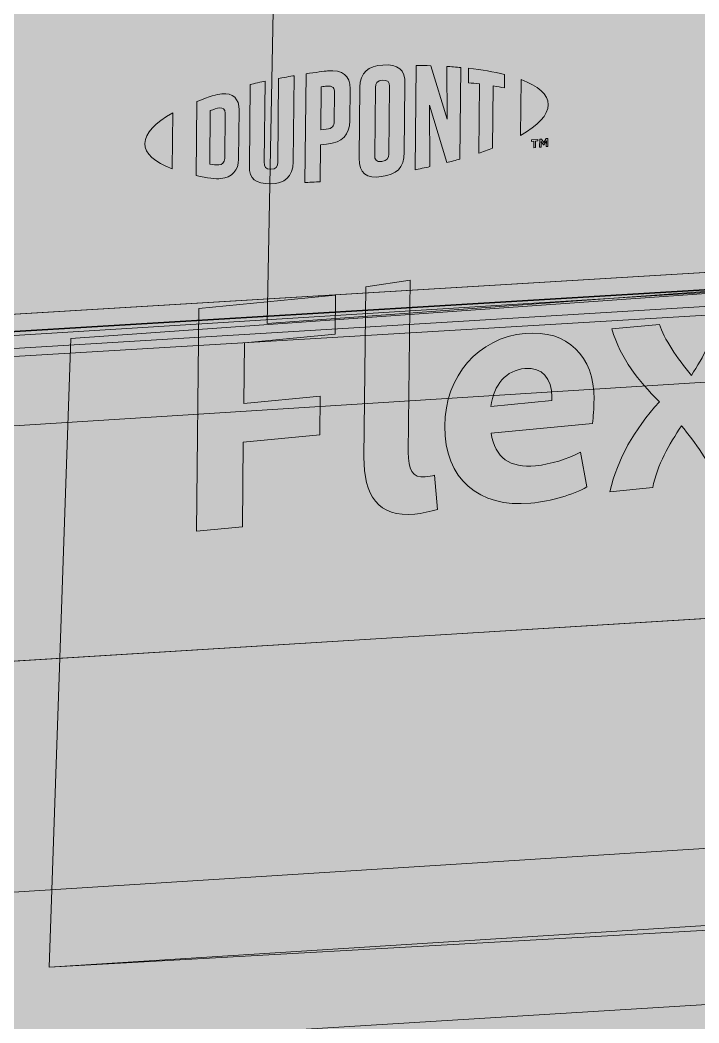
# Model space of a CAD drawing. Header units: inches. Extents: x -22 to 84, y -21 to 19.
# Drawn here: x 35.8633 to 36.0765, y 1.0429 to 1.358 of the extents above; entities that cross this region are included whole.
import ezdxf

# ---------------------------------------------------------------- set-up
doc = ezdxf.new("R2010")
doc.units = ezdxf.units.IN
doc.header["$MEASUREMENT"] = 0
doc.layers.add('G-ANNO-TTLB', color=7, linetype='Continuous', lineweight=0)
doc.layers.add('TYVEK', color=7, linetype='Continuous', lineweight=0)
picture_1 = doc.add_image_def('image1.png', size_in_pixel=(1250, 1458))
picture_2 = doc.add_image_def('image2.png', size_in_pixel=(1250, 1458))
pattern_1 = [(45, (0, 0), (-7.071, 7.071), [])]

# ---------------------------------------------------------------- blocks, each defined once
blk = doc.blocks.new('Block_33')
at = {"layer": 'TYVEK', "color": 18, "lineweight": 9, "true_color": 0x000000}
for p, q in [((33.61243, 1.12423), (36.36577, 1.29079)), ((33.67548, 1.02203), (36.24035, 1.17997))]:
    blk.add_line(p, q, dxfattribs=at)
blk.add_lwpolyline([(33.61243, 1.12423), (33.61243, 1.12954), (36.36577, 1.2961)], dxfattribs=at)
blk = doc.blocks.new('Block_34')
at = {"layer": 'TYVEK'}
for points in [[(32.43653, 2.2097), (32.43653, 2.2097), (37.52489, 2.41225), (37.52489, 2.41225), (37.52489, 2.41225), (37.3835, -4.1565), (37.3835, -4.1565), (37.3835, -4.1565), (32.62265, -4.78983), (32.62265, -4.78983), (32.62265, -4.78983), (32.43653, 2.2097), (32.43653, 2.2097)], [(33.67354, -3.45827), (33.67354, -3.45827), (36.38832, -3.13149), (36.38832, -3.13149), (36.38832, -3.13149), (36.45597, 1.29598), (36.45597, 1.29598), (36.45597, 1.29598), (33.61587, 1.11902), (33.61587, 1.11902), (33.61587, 1.11902), (33.67354, -3.45827), (33.67354, -3.45827)]]:
    blk.add_open_spline(points, degree=3, knots=[0, 0, 0, 0, 1, 1, 1, 2, 2, 2, 3, 3, 3, 4, 4, 4, 4], dxfattribs=at)
image = blk.add_image(picture_1, insert=(31.68353, -5.18884), size_in_units=(6.87158, 8.01501), dxfattribs=at)
image = blk.add_image(picture_2, insert=(31.68353, -5.18884), size_in_units=(6.87158, 8.01501), dxfattribs=at)
blk = doc.blocks.new('Block_46')
at = {"layer": 'TYVEK', "true_color": 0x003b71, "transparency": 33554687}
h = blk.add_hatch(color=156, dxfattribs=at)
h.dxf.hatch_style = 2
edge = h.paths.add_edge_path()
edge.add_spline(control_points=[(35.98521, 1.22226), (35.98516, 1.21685), (35.98653, 1.21409), (35.99056, 1.21447), (35.99157, 1.21457), (35.99258, 1.21477), (35.99349, 1.21505), (35.99349, 1.21505), (35.99437, 1.20425), (35.99437, 1.20425), (35.99246, 1.20366), (35.98933, 1.20296), (35.98732, 1.20277), (35.97574, 1.20166), (35.97118, 1.20872), (35.97132, 1.22072), (35.97132, 1.22072), (35.9719, 1.27415), (35.9719, 1.27415), (35.9719, 1.27415), (35.9858, 1.27628), (35.9858, 1.27628), (35.9858, 1.27628), (35.98521, 1.22226), (35.98521, 1.22226)], knot_values=[0, 0, 0, 0, 1, 1, 1, 2, 2, 2, 3, 3, 3, 4, 4, 4, 5, 5, 5, 6, 6, 6, 7, 7, 7, 8, 8, 8, 8], degree=3, periodic=0)
h = blk.add_hatch(color=156, dxfattribs=at)
h.dxf.hatch_style = 2
edge = h.paths.add_edge_path()
edge.add_spline(control_points=[(35.91875, 1.1974), (35.91875, 1.1974), (35.91951, 1.26743), (35.91951, 1.26743), (35.91951, 1.26743), (35.96241, 1.27154), (35.96241, 1.27154), (35.96241, 1.27154), (35.96228, 1.25934), (35.96228, 1.25934), (35.96228, 1.25934), (35.93378, 1.2566), (35.93378, 1.2566), (35.93378, 1.2566), (35.93357, 1.23759), (35.93357, 1.23759), (35.93357, 1.23759), (35.95754, 1.23989), (35.95754, 1.23989), (35.95754, 1.23989), (35.95741, 1.22769), (35.95741, 1.22769), (35.95741, 1.22769), (35.93344, 1.22539), (35.93344, 1.22539), (35.93344, 1.22539), (35.93315, 1.19878), (35.93315, 1.19878), (35.93315, 1.19878), (35.91875, 1.1974), (35.91875, 1.1974)], knot_values=[0, 0, 0, 0, 1, 1, 1, 2, 2, 2, 3, 3, 3, 4, 4, 4, 5, 5, 5, 6, 6, 6, 7, 7, 7, 8, 8, 8, 9, 9, 9, 10, 10, 10, 10], degree=3, periodic=0)
h = blk.add_hatch(color=156, dxfattribs=at)
h.dxf.hatch_style = 2
edge = h.paths.add_edge_path()
edge.add_spline(control_points=[(36.06405, 1.23811), (36.05739, 1.24487), (36.05213, 1.25126), (36.04911, 1.26096), (36.04911, 1.26096), (36.06412, 1.2624), (36.06412, 1.2624), (36.06538, 1.25802), (36.06973, 1.25165), (36.0741, 1.24637), (36.07789, 1.25223), (36.08118, 1.25844), (36.08194, 1.26411), (36.08194, 1.26411), (36.09604, 1.26546), (36.09604, 1.26546), (36.09331, 1.25481), (36.0888, 1.24708), (36.08116, 1.23865), (36.08832, 1.23124), (36.09318, 1.22471), (36.0972, 1.2145), (36.0972, 1.2145), (36.08219, 1.21306), (36.08219, 1.21306), (36.08014, 1.21846), (36.07518, 1.22548), (36.07101, 1.23058), (36.06713, 1.22471), (36.06344, 1.21836), (36.06195, 1.21112), (36.06195, 1.21112), (36.04846, 1.20983), (36.04846, 1.20983), (36.05109, 1.22048), (36.05591, 1.22893), (36.06405, 1.23811)], knot_values=[0, 0, 0, 0, 1, 1, 1, 2, 2, 2, 3, 3, 3, 4, 4, 4, 5, 5, 5, 6, 6, 6, 7, 7, 7, 8, 8, 8, 9, 9, 9, 10, 10, 10, 11, 11, 11, 12, 12, 12, 12], degree=3, periodic=0)
h = blk.add_hatch(color=156, dxfattribs=at)
h.dxf.hatch_style = 2
edge = h.paths.add_edge_path()
edge.add_spline(control_points=[(36.01112, 1.23663), (36.01112, 1.23663), (36.03026, 1.23847), (36.03026, 1.23847), (36.03026, 1.23847), (36.03027, 1.23967), (36.03027, 1.23967), (36.03033, 1.24527), (36.02736, 1.24908), (36.02182, 1.24855), (36.01598, 1.24799), (36.0121, 1.24352), (36.01112, 1.23663)], knot_values=[0, 0, 0, 0, 1, 1, 1, 2, 2, 2, 3, 3, 3, 4, 4, 4, 4], degree=3, periodic=0)
edge = h.paths.add_edge_path()
edge.add_spline(control_points=[(36.04133, 1.21134), (36.03688, 1.20892), (36.03032, 1.20689), (36.02367, 1.20625), (36.00746, 1.2047), (35.99649, 1.21384), (35.99667, 1.23045), (35.99684, 1.24636), (36.00713, 1.25814), (36.02194, 1.25956), (36.03513, 1.26082), (36.04369, 1.25235), (36.04354, 1.23894), (36.04351, 1.23594), (36.04328, 1.23332), (36.04306, 1.2313), (36.04306, 1.2313), (36.01123, 1.22825), (36.01123, 1.22825), (36.01246, 1.22037), (36.01715, 1.21722), (36.02521, 1.218), (36.03014, 1.21847), (36.03489, 1.22002), (36.03924, 1.22224), (36.03924, 1.22224), (36.04133, 1.21134), (36.04133, 1.21134)], knot_values=[0, 0, 0, 0, 1, 1, 1, 2, 2, 2, 3, 3, 3, 4, 4, 4, 5, 5, 5, 6, 6, 6, 7, 7, 7, 8, 8, 8, 9, 9, 9, 9], degree=3, periodic=0)
at = {"layer": 'TYVEK'}
for points, knots in [([(35.98521, 1.22226), (35.98516, 1.21685), (35.98653, 1.21409), (35.99056, 1.21447), (35.99157, 1.21457), (35.99258, 1.21477), (35.99349, 1.21505), (35.99349, 1.21505), (35.99437, 1.20425), (35.99437, 1.20425), (35.99246, 1.20366), (35.98933, 1.20296), (35.98732, 1.20277), (35.97574, 1.20166), (35.97118, 1.20872), (35.97132, 1.22072), (35.97132, 1.22072), (35.9719, 1.27415), (35.9719, 1.27415), (35.9719, 1.27415), (35.9858, 1.27628), (35.9858, 1.27628), (35.9858, 1.27628), (35.98521, 1.22226), (35.98521, 1.22226)], [0, 0, 0, 0, 1, 1, 1, 2, 2, 2, 3, 3, 3, 4, 4, 4, 5, 5, 5, 6, 6, 6, 7, 7, 7, 8, 8, 8, 8]), ([(35.91875, 1.1974), (35.91875, 1.1974), (35.91951, 1.26743), (35.91951, 1.26743), (35.91951, 1.26743), (35.96241, 1.27154), (35.96241, 1.27154), (35.96241, 1.27154), (35.96228, 1.25934), (35.96228, 1.25934), (35.96228, 1.25934), (35.93378, 1.2566), (35.93378, 1.2566), (35.93378, 1.2566), (35.93357, 1.23759), (35.93357, 1.23759), (35.93357, 1.23759), (35.95754, 1.23989), (35.95754, 1.23989), (35.95754, 1.23989), (35.95741, 1.22769), (35.95741, 1.22769), (35.95741, 1.22769), (35.93344, 1.22539), (35.93344, 1.22539), (35.93344, 1.22539), (35.93315, 1.19878), (35.93315, 1.19878), (35.93315, 1.19878), (35.91875, 1.1974), (35.91875, 1.1974)], [0, 0, 0, 0, 1, 1, 1, 2, 2, 2, 3, 3, 3, 4, 4, 4, 5, 5, 5, 6, 6, 6, 7, 7, 7, 8, 8, 8, 9, 9, 9, 10, 10, 10, 10]), ([(36.06405, 1.23811), (36.05739, 1.24487), (36.05213, 1.25126), (36.04911, 1.26096), (36.04911, 1.26096), (36.06412, 1.2624), (36.06412, 1.2624), (36.06538, 1.25802), (36.06973, 1.25165), (36.0741, 1.24637), (36.07789, 1.25223), (36.08118, 1.25844), (36.08194, 1.26411), (36.08194, 1.26411), (36.09604, 1.26546), (36.09604, 1.26546), (36.09331, 1.25481), (36.0888, 1.24708), (36.08116, 1.23865), (36.08832, 1.23124), (36.09318, 1.22471), (36.0972, 1.2145), (36.0972, 1.2145), (36.08219, 1.21306), (36.08219, 1.21306), (36.08014, 1.21846), (36.07518, 1.22548), (36.07101, 1.23058), (36.06713, 1.22471), (36.06344, 1.21836), (36.06195, 1.21112), (36.06195, 1.21112), (36.04846, 1.20983), (36.04846, 1.20983), (36.05109, 1.22048), (36.05591, 1.22893), (36.06405, 1.23811)], [0, 0, 0, 0, 1, 1, 1, 2, 2, 2, 3, 3, 3, 4, 4, 4, 5, 5, 5, 6, 6, 6, 7, 7, 7, 8, 8, 8, 9, 9, 9, 10, 10, 10, 11, 11, 11, 12, 12, 12, 12]), ([(36.04133, 1.21134), (36.03688, 1.20892), (36.03032, 1.20689), (36.02367, 1.20625), (36.00746, 1.2047), (35.99649, 1.21384), (35.99667, 1.23045), (35.99684, 1.24636), (36.00713, 1.25814), (36.02194, 1.25956), (36.03513, 1.26082), (36.04369, 1.25235), (36.04354, 1.23894), (36.04351, 1.23594), (36.04328, 1.23332), (36.04306, 1.2313), (36.04306, 1.2313), (36.01123, 1.22825), (36.01123, 1.22825), (36.01246, 1.22037), (36.01715, 1.21722), (36.02521, 1.218), (36.03014, 1.21847), (36.03489, 1.22002), (36.03924, 1.22224), (36.03924, 1.22224), (36.04133, 1.21134), (36.04133, 1.21134)], [0, 0, 0, 0, 1, 1, 1, 2, 2, 2, 3, 3, 3, 4, 4, 4, 5, 5, 5, 6, 6, 6, 7, 7, 7, 8, 8, 8, 9, 9, 9, 9]), ([(36.01112, 1.23663), (36.01112, 1.23663), (36.03026, 1.23847), (36.03026, 1.23847), (36.03026, 1.23847), (36.03027, 1.23967), (36.03027, 1.23967), (36.03033, 1.24527), (36.02736, 1.24908), (36.02182, 1.24855), (36.01598, 1.24799), (36.0121, 1.24352), (36.01112, 1.23663)], [0, 0, 0, 0, 1, 1, 1, 2, 2, 2, 3, 3, 3, 4, 4, 4, 4])]:
    blk.add_open_spline(points, degree=3, knots=knots, dxfattribs=at)
blk = doc.blocks.new('Block_47')
at = {"layer": 'TYVEK', "true_color": 0x003b71, "transparency": 33554687}
h = blk.add_hatch(color=156, dxfattribs=at)
h.dxf.hatch_style = 2
edge = h.paths.add_edge_path()
edge.add_spline(control_points=[(35.96196, 1.32619), (35.96195, 1.32472), (35.96142, 1.32393), (35.95946, 1.32373), (35.95946, 1.32373), (35.95777, 1.32357), (35.95777, 1.32357), (35.95777, 1.32357), (35.95791, 1.33704), (35.95791, 1.33704), (35.95867, 1.33715), (35.95907, 1.3372), (35.95952, 1.33724), (35.96164, 1.33744), (35.96208, 1.33669), (35.96206, 1.33519), (35.96206, 1.33519), (35.96196, 1.32619), (35.96196, 1.32619)], knot_values=[0, 0, 0, 0, 1, 1, 1, 2, 2, 2, 3, 3, 3, 4, 4, 4, 5, 5, 5, 6, 6, 6, 6], degree=3, periodic=0)
edge = h.paths.add_edge_path()
edge.add_spline(control_points=[(35.95986, 1.34203), (35.95902, 1.34195), (35.95595, 1.34155), (35.95314, 1.34112), (35.95314, 1.34112), (35.95276, 1.30698), (35.95276, 1.30698), (35.95372, 1.30702), (35.95623, 1.30714), (35.95759, 1.30723), (35.95759, 1.30723), (35.95771, 1.31882), (35.95771, 1.31882), (35.95771, 1.31882), (35.9596, 1.31901), (35.9596, 1.31901), (35.96466, 1.31951), (35.96679, 1.32196), (35.96684, 1.3263), (35.96684, 1.3263), (35.96694, 1.33636), (35.96694, 1.33636), (35.96699, 1.3406), (35.96465, 1.34249), (35.95986, 1.34203)], knot_values=[0, 0, 0, 0, 1, 1, 1, 2, 2, 2, 3, 3, 3, 4, 4, 4, 5, 5, 5, 6, 6, 6, 7, 7, 7, 8, 8, 8, 8], degree=3, periodic=0)
h = blk.add_hatch(color=156, dxfattribs=at)
h.dxf.hatch_style = 2
edge = h.paths.add_edge_path()
edge.add_spline(control_points=[(35.97908, 1.31592), (35.97906, 1.31457), (35.9786, 1.31383), (35.97689, 1.31362), (35.97513, 1.3134), (35.97466, 1.3141), (35.97468, 1.3155), (35.97468, 1.3155), (35.97491, 1.33678), (35.97491, 1.33678), (35.97492, 1.33818), (35.97541, 1.339), (35.97717, 1.33912), (35.97888, 1.33923), (35.97932, 1.33855), (35.97931, 1.3372), (35.97931, 1.3372), (35.97908, 1.31592), (35.97908, 1.31592)], knot_values=[0, 0, 0, 0, 1, 1, 1, 2, 2, 2, 3, 3, 3, 4, 4, 4, 5, 5, 5, 6, 6, 6, 6], degree=3, periodic=0)
edge = h.paths.add_edge_path()
edge.add_spline(control_points=[(35.97722, 1.34389), (35.97275, 1.34367), (35.97006, 1.34145), (35.97001, 1.33696), (35.97001, 1.33696), (35.96977, 1.31463), (35.96977, 1.31463), (35.96972, 1.30989), (35.97211, 1.30816), (35.97684, 1.30882), (35.98147, 1.30947), (35.9839, 1.31144), (35.98395, 1.31649), (35.98395, 1.31649), (35.98419, 1.3378), (35.98419, 1.3378), (35.98424, 1.34261), (35.98207, 1.34412), (35.97722, 1.34389)], knot_values=[0, 0, 0, 0, 1, 1, 1, 2, 2, 2, 3, 3, 3, 4, 4, 4, 5, 5, 5, 6, 6, 6, 6], degree=3, periodic=0)
h = blk.add_hatch(color=156, dxfattribs=at)
h.dxf.hatch_style = 2
edge = h.paths.add_edge_path()
edge.add_spline(control_points=[(35.99745, 1.32683), (35.99745, 1.32683), (35.99228, 1.34367), (35.99228, 1.34367), (35.99083, 1.34372), (35.98907, 1.34375), (35.98772, 1.34375), (35.98772, 1.34375), (35.98736, 1.31099), (35.98736, 1.31099), (35.98831, 1.31117), (35.99075, 1.31168), (35.99201, 1.31196), (35.99201, 1.31196), (35.99184, 1.33122), (35.99184, 1.33122), (35.99184, 1.33122), (35.9973, 1.31322), (35.9973, 1.31322), (35.99851, 1.31352), (36.00027, 1.314), (36.00143, 1.31433), (36.00143, 1.31433), (36.00174, 1.34311), (36.00174, 1.34311), (36.00054, 1.34323), (35.99835, 1.34339), (35.9973, 1.34345), (35.9973, 1.34345), (35.99745, 1.32683), (35.99745, 1.32683)], knot_values=[0, 0, 0, 0, 1, 1, 1, 2, 2, 2, 3, 3, 3, 4, 4, 4, 5, 5, 5, 6, 6, 6, 7, 7, 7, 8, 8, 8, 9, 9, 9, 10, 10, 10, 10], degree=3, periodic=0)
h = blk.add_hatch(color=156, dxfattribs=at)
h.dxf.hatch_style = 2
edge = h.paths.add_edge_path()
edge.add_spline(control_points=[(36.00408, 1.3383), (36.00527, 1.33821), (36.00644, 1.33808), (36.00759, 1.33794), (36.00759, 1.33794), (36.00735, 1.31616), (36.00735, 1.31616), (36.00841, 1.31651), (36.01038, 1.31721), (36.01169, 1.31772), (36.01169, 1.31772), (36.0119, 1.33733), (36.0119, 1.33733), (36.01315, 1.33713), (36.01433, 1.33692), (36.01541, 1.33671), (36.01541, 1.33671), (36.01546, 1.34091), (36.01546, 1.34091), (36.01205, 1.34177), (36.0084, 1.34238), (36.00413, 1.34286), (36.00413, 1.34286), (36.00408, 1.3383), (36.00408, 1.3383)], knot_values=[0, 0, 0, 0, 1, 1, 1, 2, 2, 2, 3, 3, 3, 4, 4, 4, 5, 5, 5, 6, 6, 6, 7, 7, 7, 8, 8, 8, 8], degree=3, periodic=0)
h = blk.add_hatch(color=156, dxfattribs=at)
h.dxf.hatch_style = 2
edge = h.paths.add_edge_path()
edge.add_spline(control_points=[(35.94425, 1.31336), (35.94423, 1.31201), (35.94375, 1.31111), (35.94206, 1.31116), (35.9404, 1.3112), (35.93996, 1.31185), (35.93998, 1.31345), (35.93998, 1.31345), (35.94026, 1.33881), (35.94026, 1.33881), (35.93915, 1.33859), (35.93668, 1.33801), (35.93562, 1.33776), (35.93562, 1.33776), (35.93534, 1.31211), (35.93534, 1.31211), (35.9353, 1.30801), (35.93728, 1.30661), (35.94201, 1.30653), (35.94634, 1.30645), (35.94902, 1.30888), (35.94907, 1.31342), (35.94907, 1.31342), (35.94936, 1.34052), (35.94936, 1.34052), (35.94846, 1.34039), (35.94549, 1.33985), (35.94453, 1.33966), (35.94453, 1.33966), (35.94425, 1.31336), (35.94425, 1.31336)], knot_values=[0, 0, 0, 0, 1, 1, 1, 2, 2, 2, 3, 3, 3, 4, 4, 4, 5, 5, 5, 6, 6, 6, 7, 7, 7, 8, 8, 8, 9, 9, 9, 10, 10, 10, 10], degree=3, periodic=0)
h = blk.add_hatch(color=156, dxfattribs=at)
h.dxf.hatch_style = 2
edge = h.paths.add_edge_path()
edge.add_spline(control_points=[(36.02917, 1.33141), (36.02913, 1.32818), (36.02595, 1.32487), (36.02043, 1.32175), (36.02043, 1.32175), (36.02062, 1.33934), (36.02062, 1.33934), (36.02608, 1.33729), (36.0292, 1.3346), (36.02917, 1.33141)], knot_values=[0, 0, 0, 0, 1, 1, 1, 2, 2, 2, 3, 3, 3, 3], degree=3, periodic=0)
h = blk.add_hatch(color=156, dxfattribs=at)
h.dxf.hatch_style = 2
edge = h.paths.add_edge_path()
edge.add_spline(control_points=[(35.92759, 1.31449), (35.92757, 1.31314), (35.92675, 1.31262), (35.92578, 1.31252), (35.92502, 1.31245), (35.92385, 1.31261), (35.9229, 1.31278), (35.9229, 1.31278), (35.92308, 1.32959), (35.92308, 1.32959), (35.92404, 1.32993), (35.92521, 1.33032), (35.92597, 1.33039), (35.92695, 1.33049), (35.92776, 1.33012), (35.92774, 1.32877), (35.92774, 1.32877), (35.92759, 1.31449), (35.92759, 1.31449)], knot_values=[0, 0, 0, 0, 1, 1, 1, 2, 2, 2, 3, 3, 3, 4, 4, 4, 5, 5, 5, 6, 6, 6, 6], degree=3, periodic=0)
edge = h.paths.add_edge_path()
edge.add_spline(control_points=[(35.92666, 1.33485), (35.92512, 1.3347), (35.92291, 1.33404), (35.91889, 1.33243), (35.91889, 1.33243), (35.91864, 1.30913), (35.91864, 1.30913), (35.92215, 1.3084), (35.92483, 1.30804), (35.92637, 1.30819), (35.9299, 1.30853), (35.93192, 1.31087), (35.93195, 1.31431), (35.93195, 1.31431), (35.93212, 1.32979), (35.93212, 1.32979), (35.93216, 1.33323), (35.93019, 1.33519), (35.92666, 1.33485)], knot_values=[0, 0, 0, 0, 1, 1, 1, 2, 2, 2, 3, 3, 3, 4, 4, 4, 5, 5, 5, 6, 6, 6, 6], degree=3, periodic=0)
h = blk.add_hatch(color=156, dxfattribs=at)
h.dxf.hatch_style = 2
edge = h.paths.add_edge_path()
edge.add_spline(control_points=[(35.90253, 1.31927), (35.9025, 1.31605), (35.90561, 1.31333), (35.91107, 1.31127), (35.91107, 1.31127), (35.91127, 1.32885), (35.91127, 1.32885), (35.90575, 1.32576), (35.90257, 1.32246), (35.90253, 1.31927)], knot_values=[0, 0, 0, 0, 1, 1, 1, 2, 2, 2, 3, 3, 3, 3], degree=3, periodic=0)
h = blk.add_hatch(color=156, dxfattribs=at)
h.dxf.hatch_style = 2
edge = h.paths.add_edge_path()
edge.add_spline(control_points=[(36.02648, 1.32058), (36.02648, 1.32058), (36.02701, 1.32063), (36.02701, 1.32063), (36.02701, 1.32063), (36.02776, 1.3195), (36.02776, 1.3195), (36.02776, 1.3195), (36.02855, 1.32078), (36.02855, 1.32078), (36.02855, 1.32078), (36.02905, 1.32082), (36.02905, 1.32082), (36.02905, 1.32082), (36.02902, 1.31829), (36.02902, 1.31829), (36.02902, 1.31829), (36.02855, 1.31824), (36.02855, 1.31824), (36.02855, 1.31824), (36.02857, 1.32005), (36.02857, 1.32005), (36.02857, 1.32005), (36.02777, 1.31876), (36.02777, 1.31876), (36.02777, 1.31876), (36.02772, 1.31876), (36.02772, 1.31876), (36.02772, 1.31876), (36.02695, 1.31989), (36.02695, 1.31989), (36.02695, 1.31989), (36.02693, 1.31809), (36.02693, 1.31809), (36.02693, 1.31809), (36.02646, 1.31804), (36.02646, 1.31804), (36.02646, 1.31804), (36.02648, 1.32058), (36.02648, 1.32058)], knot_values=[0, 0, 0, 0, 1, 1, 1, 2, 2, 2, 3, 3, 3, 4, 4, 4, 5, 5, 5, 6, 6, 6, 7, 7, 7, 8, 8, 8, 9, 9, 9, 10, 10, 10, 11, 11, 11, 12, 12, 12, 13, 13, 13, 13], degree=3, periodic=0)
edge = h.paths.add_edge_path()
edge.add_spline(control_points=[(36.02466, 1.31996), (36.02466, 1.31996), (36.02387, 1.31988), (36.02387, 1.31988), (36.02387, 1.31988), (36.02387, 1.32033), (36.02387, 1.32033), (36.02387, 1.32033), (36.02594, 1.32053), (36.02594, 1.32053), (36.02594, 1.32053), (36.02593, 1.32008), (36.02593, 1.32008), (36.02593, 1.32008), (36.02515, 1.32001), (36.02515, 1.32001), (36.02515, 1.32001), (36.02512, 1.31792), (36.02512, 1.31792), (36.02512, 1.31792), (36.02463, 1.31787), (36.02463, 1.31787), (36.02463, 1.31787), (36.02466, 1.31996), (36.02466, 1.31996)], knot_values=[0, 0, 0, 0, 1, 1, 1, 2, 2, 2, 3, 3, 3, 4, 4, 4, 5, 5, 5, 6, 6, 6, 7, 7, 7, 8, 8, 8, 8], degree=3, periodic=0)
at = {"layer": 'TYVEK'}
for points, knots in [([(35.95986, 1.34203), (35.95902, 1.34195), (35.95595, 1.34155), (35.95314, 1.34112), (35.95314, 1.34112), (35.95276, 1.30698), (35.95276, 1.30698), (35.95372, 1.30702), (35.95623, 1.30714), (35.95759, 1.30723), (35.95759, 1.30723), (35.95771, 1.31882), (35.95771, 1.31882), (35.95771, 1.31882), (35.9596, 1.31901), (35.9596, 1.31901), (35.96466, 1.31951), (35.96679, 1.32196), (35.96684, 1.3263), (35.96684, 1.3263), (35.96694, 1.33636), (35.96694, 1.33636), (35.96699, 1.3406), (35.96465, 1.34249), (35.95986, 1.34203)], [0, 0, 0, 0, 1, 1, 1, 2, 2, 2, 3, 3, 3, 4, 4, 4, 5, 5, 5, 6, 6, 6, 7, 7, 7, 8, 8, 8, 8]), ([(35.97722, 1.34389), (35.97275, 1.34367), (35.97006, 1.34145), (35.97001, 1.33696), (35.97001, 1.33696), (35.96977, 1.31463), (35.96977, 1.31463), (35.96972, 1.30989), (35.97211, 1.30816), (35.97684, 1.30882), (35.98147, 1.30947), (35.9839, 1.31144), (35.98395, 1.31649), (35.98395, 1.31649), (35.98419, 1.3378), (35.98419, 1.3378), (35.98424, 1.34261), (35.98207, 1.34412), (35.97722, 1.34389)], [0, 0, 0, 0, 1, 1, 1, 2, 2, 2, 3, 3, 3, 4, 4, 4, 5, 5, 5, 6, 6, 6, 6]), ([(35.99745, 1.32683), (35.99745, 1.32683), (35.99228, 1.34367), (35.99228, 1.34367), (35.99083, 1.34372), (35.98907, 1.34375), (35.98772, 1.34375), (35.98772, 1.34375), (35.98736, 1.31099), (35.98736, 1.31099), (35.98831, 1.31117), (35.99075, 1.31168), (35.99201, 1.31196), (35.99201, 1.31196), (35.99184, 1.33122), (35.99184, 1.33122), (35.99184, 1.33122), (35.9973, 1.31322), (35.9973, 1.31322), (35.99851, 1.31352), (36.00027, 1.314), (36.00143, 1.31433), (36.00143, 1.31433), (36.00174, 1.34311), (36.00174, 1.34311), (36.00054, 1.34323), (35.99835, 1.34339), (35.9973, 1.34345), (35.9973, 1.34345), (35.99745, 1.32683), (35.99745, 1.32683)], [0, 0, 0, 0, 1, 1, 1, 2, 2, 2, 3, 3, 3, 4, 4, 4, 5, 5, 5, 6, 6, 6, 7, 7, 7, 8, 8, 8, 9, 9, 9, 10, 10, 10, 10]), ([(36.00408, 1.3383), (36.00527, 1.33821), (36.00644, 1.33808), (36.00759, 1.33794), (36.00759, 1.33794), (36.00735, 1.31616), (36.00735, 1.31616), (36.00841, 1.31651), (36.01038, 1.31721), (36.01169, 1.31772), (36.01169, 1.31772), (36.0119, 1.33733), (36.0119, 1.33733), (36.01315, 1.33713), (36.01433, 1.33692), (36.01541, 1.33671), (36.01541, 1.33671), (36.01546, 1.34091), (36.01546, 1.34091), (36.01205, 1.34177), (36.0084, 1.34238), (36.00413, 1.34286), (36.00413, 1.34286), (36.00408, 1.3383), (36.00408, 1.3383)], [0, 0, 0, 0, 1, 1, 1, 2, 2, 2, 3, 3, 3, 4, 4, 4, 5, 5, 5, 6, 6, 6, 7, 7, 7, 8, 8, 8, 8]), ([(35.94425, 1.31336), (35.94423, 1.31201), (35.94375, 1.31111), (35.94206, 1.31116), (35.9404, 1.3112), (35.93996, 1.31185), (35.93998, 1.31345), (35.93998, 1.31345), (35.94026, 1.33881), (35.94026, 1.33881), (35.93915, 1.33859), (35.93668, 1.33801), (35.93562, 1.33776), (35.93562, 1.33776), (35.93534, 1.31211), (35.93534, 1.31211), (35.9353, 1.30801), (35.93728, 1.30661), (35.94201, 1.30653), (35.94634, 1.30645), (35.94902, 1.30888), (35.94907, 1.31342), (35.94907, 1.31342), (35.94936, 1.34052), (35.94936, 1.34052), (35.94846, 1.34039), (35.94549, 1.33985), (35.94453, 1.33966), (35.94453, 1.33966), (35.94425, 1.31336), (35.94425, 1.31336)], [0, 0, 0, 0, 1, 1, 1, 2, 2, 2, 3, 3, 3, 4, 4, 4, 5, 5, 5, 6, 6, 6, 7, 7, 7, 8, 8, 8, 9, 9, 9, 10, 10, 10, 10]), ([(35.97908, 1.31592), (35.97906, 1.31457), (35.9786, 1.31383), (35.97689, 1.31362), (35.97513, 1.3134), (35.97466, 1.3141), (35.97468, 1.3155), (35.97468, 1.3155), (35.97491, 1.33678), (35.97491, 1.33678), (35.97492, 1.33818), (35.97541, 1.339), (35.97717, 1.33912), (35.97888, 1.33923), (35.97932, 1.33855), (35.97931, 1.3372), (35.97931, 1.3372), (35.97908, 1.31592), (35.97908, 1.31592)], [0, 0, 0, 0, 1, 1, 1, 2, 2, 2, 3, 3, 3, 4, 4, 4, 5, 5, 5, 6, 6, 6, 6]), ([(36.02917, 1.33141), (36.02913, 1.32818), (36.02595, 1.32487), (36.02043, 1.32175), (36.02043, 1.32175), (36.02062, 1.33934), (36.02062, 1.33934), (36.02608, 1.33729), (36.0292, 1.3346), (36.02917, 1.33141)], [0, 0, 0, 0, 1, 1, 1, 2, 2, 2, 3, 3, 3, 3]), ([(35.96196, 1.32619), (35.96195, 1.32472), (35.96142, 1.32393), (35.95946, 1.32373), (35.95946, 1.32373), (35.95777, 1.32357), (35.95777, 1.32357), (35.95777, 1.32357), (35.95791, 1.33704), (35.95791, 1.33704), (35.95867, 1.33715), (35.95907, 1.3372), (35.95952, 1.33724), (35.96164, 1.33744), (35.96208, 1.33669), (35.96206, 1.33519), (35.96206, 1.33519), (35.96196, 1.32619), (35.96196, 1.32619)], [0, 0, 0, 0, 1, 1, 1, 2, 2, 2, 3, 3, 3, 4, 4, 4, 5, 5, 5, 6, 6, 6, 6]), ([(35.92666, 1.33485), (35.92512, 1.3347), (35.92291, 1.33404), (35.91889, 1.33243), (35.91889, 1.33243), (35.91864, 1.30913), (35.91864, 1.30913), (35.92215, 1.3084), (35.92483, 1.30804), (35.92637, 1.30819), (35.9299, 1.30853), (35.93192, 1.31087), (35.93195, 1.31431), (35.93195, 1.31431), (35.93212, 1.32979), (35.93212, 1.32979), (35.93216, 1.33323), (35.93019, 1.33519), (35.92666, 1.33485)], [0, 0, 0, 0, 1, 1, 1, 2, 2, 2, 3, 3, 3, 4, 4, 4, 5, 5, 5, 6, 6, 6, 6]), ([(35.92759, 1.31449), (35.92757, 1.31314), (35.92675, 1.31262), (35.92578, 1.31252), (35.92502, 1.31245), (35.92385, 1.31261), (35.9229, 1.31278), (35.9229, 1.31278), (35.92308, 1.32959), (35.92308, 1.32959), (35.92404, 1.32993), (35.92521, 1.33032), (35.92597, 1.33039), (35.92695, 1.33049), (35.92776, 1.33012), (35.92774, 1.32877), (35.92774, 1.32877), (35.92759, 1.31449), (35.92759, 1.31449)], [0, 0, 0, 0, 1, 1, 1, 2, 2, 2, 3, 3, 3, 4, 4, 4, 5, 5, 5, 6, 6, 6, 6]), ([(35.90253, 1.31927), (35.9025, 1.31605), (35.90561, 1.31333), (35.91107, 1.31127), (35.91107, 1.31127), (35.91127, 1.32885), (35.91127, 1.32885), (35.90575, 1.32576), (35.90257, 1.32246), (35.90253, 1.31927)], [0, 0, 0, 0, 1, 1, 1, 2, 2, 2, 3, 3, 3, 3]), ([(36.02466, 1.31996), (36.02466, 1.31996), (36.02387, 1.31988), (36.02387, 1.31988), (36.02387, 1.31988), (36.02387, 1.32033), (36.02387, 1.32033), (36.02387, 1.32033), (36.02594, 1.32053), (36.02594, 1.32053), (36.02594, 1.32053), (36.02593, 1.32008), (36.02593, 1.32008), (36.02593, 1.32008), (36.02515, 1.32001), (36.02515, 1.32001), (36.02515, 1.32001), (36.02512, 1.31792), (36.02512, 1.31792), (36.02512, 1.31792), (36.02463, 1.31787), (36.02463, 1.31787), (36.02463, 1.31787), (36.02466, 1.31996), (36.02466, 1.31996)], [0, 0, 0, 0, 1, 1, 1, 2, 2, 2, 3, 3, 3, 4, 4, 4, 5, 5, 5, 6, 6, 6, 7, 7, 7, 8, 8, 8, 8]), ([(36.02648, 1.32058), (36.02648, 1.32058), (36.02701, 1.32063), (36.02701, 1.32063), (36.02701, 1.32063), (36.02776, 1.3195), (36.02776, 1.3195), (36.02776, 1.3195), (36.02855, 1.32078), (36.02855, 1.32078), (36.02855, 1.32078), (36.02905, 1.32082), (36.02905, 1.32082), (36.02905, 1.32082), (36.02902, 1.31829), (36.02902, 1.31829), (36.02902, 1.31829), (36.02855, 1.31824), (36.02855, 1.31824), (36.02855, 1.31824), (36.02857, 1.32005), (36.02857, 1.32005), (36.02857, 1.32005), (36.02777, 1.31876), (36.02777, 1.31876), (36.02777, 1.31876), (36.02772, 1.31876), (36.02772, 1.31876), (36.02772, 1.31876), (36.02695, 1.31989), (36.02695, 1.31989), (36.02695, 1.31989), (36.02693, 1.31809), (36.02693, 1.31809), (36.02693, 1.31809), (36.02646, 1.31804), (36.02646, 1.31804), (36.02646, 1.31804), (36.02648, 1.32058), (36.02648, 1.32058)], [0, 0, 0, 0, 1, 1, 1, 2, 2, 2, 3, 3, 3, 4, 4, 4, 5, 5, 5, 6, 6, 6, 7, 7, 7, 8, 8, 8, 9, 9, 9, 10, 10, 10, 11, 11, 11, 12, 12, 12, 13, 13, 13, 13])]:
    blk.add_open_spline(points, degree=3, knots=knots, dxfattribs=at)
blk = doc.blocks.new('Block_45')
at = {"layer": 'TYVEK'}
for name in ['Block_47', 'Block_46']:
    blk.add_blockref(name, (0, 0), dxfattribs=at)
blk = doc.blocks.new('Block_44')
at = {"layer": 'TYVEK'}
blk.add_open_spline([(36.22064, 1.08258), (36.26455, 1.05651), (36.28668, 1.04732), (36.33443, 1.04541), (36.35735, 1.0874), (36.36437, 1.24381), (36.36544, 1.29247), (36.36544, 1.29247), (35.87926, 1.25802), (35.87926, 1.25802), (35.87926, 1.25802), (35.87245, 1.06047), (35.87245, 1.06047), (35.87245, 1.06047), (36.22064, 1.08258), (36.22064, 1.08258)], degree=3, knots=[0, 0, 0, 0, 1, 1, 1, 2, 2, 2, 3, 3, 3, 4, 4, 4, 5, 5, 5, 5], dxfattribs=at)
blk.add_blockref('Block_45', (0, 0), dxfattribs=at)
blk = doc.blocks.new('Block_32')
at = {"layer": 'TYVEK', "true_color": 0xe6e6e6, "transparency": 33554687}
h = blk.add_hatch(color=254, dxfattribs=at)
edge = h.paths.add_edge_path()
edge.add_spline(control_points=[(37.90667, 3.10378), (37.90667, 3.10378), (37.88676, 3.10311), (37.88676, 3.10311), (37.88676, 3.10311), (37.84495, 3.10178), (37.84495, 3.10178), (37.84495, 3.10178), (37.68568, 3.09515), (37.68568, 3.09515), (37.68568, 3.09515), (37.66977, 3.09449), (37.66977, 3.09449), (37.66977, 3.09449), (37.39569, 3.08387), (37.39569, 3.08387), (37.39569, 3.08387), (37.34061, 3.08188), (37.34061, 3.08188), (37.34061, 3.08188), (37.03734, 3.06993), (37.03734, 3.06993), (37.03734, 3.06993), (36.66372, 3.05533), (36.66372, 3.05533), (36.66372, 3.05533), (36.60999, 3.05334), (36.60999, 3.05334), (36.60999, 3.05334), (36.31865, 3.04206), (36.31865, 3.04206), (36.31865, 3.04206), (36.12687, 3.03476), (36.12687, 3.03476), (36.12687, 3.03476), (35.05778, 2.99295), (35.05778, 2.99295), (35.05778, 2.99295), (33.96017, 2.94982), (33.96017, 2.94982), (33.96017, 2.94982), (33.44521, 2.92991), (33.44521, 2.92991), (33.44521, 2.92991), (32.97869, 2.91199), (32.97869, 2.91199), (32.97869, 2.91199), (32.57986, 2.89607), (32.57986, 2.89607), (32.57986, 2.89607), (32.27062, 2.88412), (32.27062, 2.88412), (32.27062, 2.88412), (32.0702, 2.87616), (32.0702, 2.87616), (32.0702, 2.87616), (31.99854, 2.8735), (31.99854, 2.8735), (31.99854, 2.8735), (32.20624, -5.2265), (32.20624, -5.2265), (32.20624, -5.2265), (32.20691, -5.24506), (32.20691, -5.24506), (32.20691, -5.24506), (37.73214, -4.50581), (37.73214, -4.50581), (37.73214, -4.50581), (37.90667, 3.10378), (37.90667, 3.10378)], knot_values=[0, 0, 0, 0, 1, 1, 1, 2, 2, 2, 3, 3, 3, 4, 4, 4, 5, 5, 5, 6, 6, 6, 7, 7, 7, 8, 8, 8, 9, 9, 9, 10, 10, 10, 11, 11, 11, 12, 12, 12, 13, 13, 13, 14, 14, 14, 15, 15, 15, 16, 16, 16, 17, 17, 17, 18, 18, 18, 19, 19, 19, 20, 20, 20, 21, 21, 21, 22, 22, 22, 23, 23, 23, 23], degree=3, periodic=0)
edge.add_line((37.90667, 3.10378), (37.90667, 3.10378))
edge = h.paths.add_edge_path()
edge.add_spline(control_points=[(33.66818, -3.32925), (33.66818, -3.32925), (33.66686, -3.20317), (33.66686, -3.20317), (33.66686, -3.20317), (33.62173, 0.38895), (33.62173, 0.38895), (33.62173, 0.38895), (33.61841, 0.41085), (33.61841, 0.41085), (33.61841, 0.41085), (33.62106, 0.41749), (33.62106, 0.41749), (33.62106, 0.41749), (33.61377, 1.01805), (33.61377, 1.01805), (33.61377, 1.01805), (33.61243, 1.12423), (33.61243, 1.12423), (33.61243, 1.12423), (33.61243, 1.12954), (33.61243, 1.12954), (33.61243, 1.12954), (36.36577, 1.2961), (36.36577, 1.2961), (36.36577, 1.2961), (36.43014, 1.29942), (36.43014, 1.29942), (36.43014, 1.29942), (36.43745, 1.30008), (36.43745, 1.30008), (36.43745, 1.30008), (36.45603, 1.30141), (36.45603, 1.30141), (36.45603, 1.30141), (36.44872, 0.64312), (36.44872, 0.64312), (36.44872, 0.64312), (36.45204, 0.63648), (36.45204, 0.63648), (36.45204, 0.63648), (36.44805, 0.58405), (36.44805, 0.58405), (36.44805, 0.58405), (36.42218, -1.73259), (36.42218, -1.73259), (36.42218, -1.73259), (36.4255, -1.73923), (36.4255, -1.73923), (36.4255, -1.73923), (36.42151, -1.77441), (36.42151, -1.77441), (36.42151, -1.77441), (36.40626, -3.14476), (36.40626, -3.14476), (36.40626, -3.14476), (33.67017, -3.45866), (33.67017, -3.45866), (33.67017, -3.45866), (33.6695, -3.44339), (33.6695, -3.44339), (33.6695, -3.44339), (33.6695, -3.43608), (33.6695, -3.43608), (33.6695, -3.43608), (33.66818, -3.3299), (33.66818, -3.3299), (33.66818, -3.3299), (33.66818, -3.32925), (33.66818, -3.32925)], knot_values=[0, 0, 0, 0, 1, 1, 1, 2, 2, 2, 3, 3, 3, 4, 4, 4, 5, 5, 5, 6, 6, 6, 7, 7, 7, 8, 8, 8, 9, 9, 9, 10, 10, 10, 11, 11, 11, 12, 12, 12, 13, 13, 13, 14, 14, 14, 15, 15, 15, 16, 16, 16, 17, 17, 17, 18, 18, 18, 19, 19, 19, 20, 20, 20, 21, 21, 21, 22, 22, 22, 23, 23, 23, 23], degree=3, periodic=0)
edge.add_line((33.66818, -3.32925), (33.66818, -3.32925))
h = blk.add_hatch(color=254, dxfattribs=at)
h.dxf.hatch_style = 2
h.paths.add_polyline_path([(33.25246, 1.62397), (33.61587, 1.12433), (36.45597, 1.29598), (36.85057, 1.82661)])
h = blk.add_hatch(color=254, dxfattribs=at)
h.dxf.hatch_style = 2
edge = h.paths.add_edge_path()
edge.add_spline(control_points=[(35.94627, 1.54101), (35.94627, 1.54101), (36.4636, 1.56915), (36.4636, 1.56915), (36.63334, 1.5738), (36.76897, 1.40042), (36.77166, 1.22888), (36.77433, 1.05733), (36.76384, 0.64131), (36.76384, 0.64131), (36.76384, 0.64131), (36.44888, 0.60379), (36.44888, 0.60379), (36.44888, 0.60379), (36.45648, 1.30035), (36.45648, 1.30035), (36.45648, 1.30035), (35.94091, 1.26271), (35.94091, 1.26271), (35.94091, 1.26271), (35.94627, 1.54101), (35.94627, 1.54101)], knot_values=[0, 0, 0, 0, 1, 1, 1, 2, 2, 2, 3, 3, 3, 4, 4, 4, 5, 5, 5, 6, 6, 6, 7, 7, 7, 7], degree=3, periodic=0)
at = {"layer": 'TYVEK', "true_color": 0x000000, "transparency": 33554687}
h = blk.add_hatch(dxfattribs=at)
h.set_pattern_fill('_U', color=18, scale=10, angle=45, style=2, pattern_type=0)
h.set_pattern_definition(pattern_1)
h.paths.add_polyline_path([(33.66874, 1.39322), (36.47358, 1.56062), (36.47358, 1.28882), (33.66874, 1.12144)])
at = {"layer": 'TYVEK', "true_color": 0xe6e6e6, "transparency": 33554687}
h = blk.add_hatch(color=254, dxfattribs=at)
h.dxf.hatch_style = 2
h.paths.add_polyline_path([(33.61243, 1.12423), (36.36577, 1.29079), (36.36577, 1.2961), (33.61243, 1.12954), (33.61243, 1.12423)])
h = blk.add_hatch(color=254, dxfattribs=at)
h.dxf.hatch_style = 2
h.paths.add_polyline_path([(35.87926, 1.25802), (35.87245, 1.06047), (36.2231, 1.08012), (36.22053, 0.63141), (36.35369, 0.65338), (36.36544, 1.29247)])
h = blk.add_hatch(color=254, dxfattribs=at)
h.dxf.hatch_style = 2
h.paths.add_polyline_path([(33.61243, 1.12423), (36.36577, 1.29079), (36.36445, 1.18793), (36.24035, 1.17997), (33.67548, 1.02203), (33.61377, 1.01805), (33.61243, 1.12423)])
at = {"layer": 'TYVEK', "true_color": 0x000000, "transparency": 33554687}
h = blk.add_hatch(dxfattribs=at)
h.set_pattern_fill('_U', color=18, scale=10, angle=45, style=2, pattern_type=0)
h.set_pattern_definition(pattern_1)
h.paths.add_polyline_path([(33.66874, 1.12144), (36.37264, 1.28594), (36.37264, 1.1164), (33.66874, 0.94526)])
at = {"layer": 'TYVEK', "true_color": 0xe6e6e6, "transparency": 33554687}
blk.add_hatch(color=254, dxfattribs=at).paths.add_polyline_path([(33.67548, 1.02203), (36.24035, 1.17997), (36.23901, 1.04791), (36.11492, 1.03995), (36.01473, 1.03332), (33.80886, 0.89397), (33.67681, 0.88533), (33.67548, 1.02203)])
at = {"layer": 'TYVEK', "color": 18, "lineweight": 9, "true_color": 0x000000}
for points in [[(33.25246, 1.62397), (33.61587, 1.12433), (36.45597, 1.29598), (36.85057, 1.82661)], [(36.47358, 1.28882), (33.66874, 1.12144), (33.66874, 1.39322), (36.47358, 1.56062)], [(36.37264, 1.1164), (33.66874, 0.94526), (33.66874, 1.12144), (36.37264, 1.28594)], [(33.86029, 0.86957), (33.81781, 0.90942), (36.20821, 1.05673), (36.16484, 1.01434)]]:
    blk.add_lwpolyline(points, close=True, dxfattribs=at)
at = {"layer": 'TYVEK'}
for points in [[(33.66874, 1.39322), (36.47358, 1.56062), (36.47358, 1.28882), (33.66874, 1.12144)], [(33.66874, 1.12144), (36.37264, 1.28594), (36.37264, 1.1164), (33.66874, 0.94526)]]:
    blk.add_lwpolyline(points, close=True, dxfattribs=at)
for points in [[(33.61243, 1.12423), (36.36577, 1.29079), (36.36577, 1.2961), (33.61243, 1.12954), (33.61243, 1.12423)], [(33.61243, 1.12423), (36.36577, 1.29079), (36.36445, 1.18793), (36.24035, 1.17997), (33.67548, 1.02203), (33.61377, 1.01805), (33.61243, 1.12423)], [(33.67548, 1.02203), (36.24035, 1.17997), (36.23901, 1.04791), (36.11492, 1.03995), (36.01473, 1.03332), (33.80886, 0.89397), (33.67681, 0.88533), (33.67548, 1.02203)]]:
    blk.add_lwpolyline(points, dxfattribs=at)
at = {"layer": 'TYVEK', "color": 18, "lineweight": 18, "true_color": 0x000000}
blk.add_lwpolyline([(35.87926, 1.25802), (35.87245, 1.06047), (36.2231, 1.08012), (36.22053, 0.63141), (36.35369, 0.65338), (36.36544, 1.29247)], close=True, dxfattribs=at)
blk.add_lwpolyline([(36.37264, 1.28594), (36.37264, 1.1164), (33.66874, 0.94526), (33.66874, 1.12144)], dxfattribs=at)
at = {"layer": 'TYVEK'}
for points, knots in [([(37.90667, 3.10378), (37.90667, 3.10378), (37.88676, 3.10311), (37.88676, 3.10311), (37.88676, 3.10311), (37.84495, 3.10178), (37.84495, 3.10178), (37.84495, 3.10178), (37.68568, 3.09515), (37.68568, 3.09515), (37.68568, 3.09515), (37.66977, 3.09449), (37.66977, 3.09449), (37.66977, 3.09449), (37.39569, 3.08387), (37.39569, 3.08387), (37.39569, 3.08387), (37.34061, 3.08188), (37.34061, 3.08188), (37.34061, 3.08188), (37.03734, 3.06993), (37.03734, 3.06993), (37.03734, 3.06993), (36.66372, 3.05533), (36.66372, 3.05533), (36.66372, 3.05533), (36.60999, 3.05334), (36.60999, 3.05334), (36.60999, 3.05334), (36.31865, 3.04206), (36.31865, 3.04206), (36.31865, 3.04206), (36.12687, 3.03476), (36.12687, 3.03476), (36.12687, 3.03476), (35.05778, 2.99295), (35.05778, 2.99295), (35.05778, 2.99295), (33.96017, 2.94982), (33.96017, 2.94982), (33.96017, 2.94982), (33.44521, 2.92991), (33.44521, 2.92991), (33.44521, 2.92991), (32.97869, 2.91199), (32.97869, 2.91199), (32.97869, 2.91199), (32.57986, 2.89607), (32.57986, 2.89607), (32.57986, 2.89607), (32.27062, 2.88412), (32.27062, 2.88412), (32.27062, 2.88412), (32.0702, 2.87616), (32.0702, 2.87616), (32.0702, 2.87616), (31.99854, 2.8735), (31.99854, 2.8735), (31.99854, 2.8735), (32.20624, -5.2265), (32.20624, -5.2265), (32.20624, -5.2265), (32.20691, -5.24506), (32.20691, -5.24506), (32.20691, -5.24506), (37.73214, -4.50581), (37.73214, -4.50581), (37.73214, -4.50581), (37.90667, 3.10378), (37.90667, 3.10378)], [0, 0, 0, 0, 1, 1, 1, 2, 2, 2, 3, 3, 3, 4, 4, 4, 5, 5, 5, 6, 6, 6, 7, 7, 7, 8, 8, 8, 9, 9, 9, 10, 10, 10, 11, 11, 11, 12, 12, 12, 13, 13, 13, 14, 14, 14, 15, 15, 15, 16, 16, 16, 17, 17, 17, 18, 18, 18, 19, 19, 19, 20, 20, 20, 21, 21, 21, 22, 22, 22, 23, 23, 23, 23]), ([(32.42779, 2.18115), (32.42779, 2.18115), (37.52489, 2.41225), (37.52489, 2.41225), (37.52489, 2.41225), (37.37708, -4.03723), (37.37708, -4.03723), (37.37708, -4.03723), (32.63424, -4.64302), (32.63424, -4.64302), (32.63424, -4.64302), (32.42779, 2.18115), (32.42779, 2.18115)], [0, 0, 0, 0, 1, 1, 1, 2, 2, 2, 3, 3, 3, 4, 4, 4, 4]), ([(33.66818, -3.32925), (33.66818, -3.32925), (33.66686, -3.20317), (33.66686, -3.20317), (33.66686, -3.20317), (33.62173, 0.38895), (33.62173, 0.38895), (33.62173, 0.38895), (33.61841, 0.41085), (33.61841, 0.41085), (33.61841, 0.41085), (33.62106, 0.41749), (33.62106, 0.41749), (33.62106, 0.41749), (33.61377, 1.01805), (33.61377, 1.01805), (33.61377, 1.01805), (33.61243, 1.12423), (33.61243, 1.12423), (33.61243, 1.12423), (33.61243, 1.12954), (33.61243, 1.12954), (33.61243, 1.12954), (36.36577, 1.2961), (36.36577, 1.2961), (36.36577, 1.2961), (36.43014, 1.29942), (36.43014, 1.29942), (36.43014, 1.29942), (36.43745, 1.30008), (36.43745, 1.30008), (36.43745, 1.30008), (36.45603, 1.30141), (36.45603, 1.30141), (36.45603, 1.30141), (36.44872, 0.64312), (36.44872, 0.64312), (36.44872, 0.64312), (36.45204, 0.63648), (36.45204, 0.63648), (36.45204, 0.63648), (36.44805, 0.58405), (36.44805, 0.58405), (36.44805, 0.58405), (36.42218, -1.73259), (36.42218, -1.73259), (36.42218, -1.73259), (36.4255, -1.73923), (36.4255, -1.73923), (36.4255, -1.73923), (36.42151, -1.77441), (36.42151, -1.77441), (36.42151, -1.77441), (36.40626, -3.14476), (36.40626, -3.14476), (36.40626, -3.14476), (33.67017, -3.45866), (33.67017, -3.45866), (33.67017, -3.45866), (33.6695, -3.44339), (33.6695, -3.44339), (33.6695, -3.44339), (33.6695, -3.43608), (33.6695, -3.43608), (33.6695, -3.43608), (33.66818, -3.3299), (33.66818, -3.3299), (33.66818, -3.3299), (33.66818, -3.32925), (33.66818, -3.32925)], [0, 0, 0, 0, 1, 1, 1, 2, 2, 2, 3, 3, 3, 4, 4, 4, 5, 5, 5, 6, 6, 6, 7, 7, 7, 8, 8, 8, 9, 9, 9, 10, 10, 10, 11, 11, 11, 12, 12, 12, 13, 13, 13, 14, 14, 14, 15, 15, 15, 16, 16, 16, 17, 17, 17, 18, 18, 18, 19, 19, 19, 20, 20, 20, 21, 21, 21, 22, 22, 22, 23, 23, 23, 23]), ([(33.67354, -3.45827), (33.67354, -3.45827), (36.40626, -3.14476), (36.40626, -3.14476), (36.40626, -3.14476), (36.45597, 1.29598), (36.45597, 1.29598), (36.45597, 1.29598), (33.61587, 1.11902), (33.61587, 1.11902), (33.61587, 1.11902), (33.67354, -3.45827), (33.67354, -3.45827)], [0, 0, 0, 0, 1, 1, 1, 2, 2, 2, 3, 3, 3, 4, 4, 4, 4])]:
    blk.add_open_spline(points, degree=3, knots=knots, dxfattribs=at)
at = {"layer": 'TYVEK', "color": 18, "lineweight": 18, "true_color": 0x000000}
blk.add_open_spline([(35.94627, 1.54101), (35.94627, 1.54101), (36.4636, 1.56915), (36.4636, 1.56915), (36.63334, 1.5738), (36.76897, 1.40042), (36.77166, 1.22888), (36.77433, 1.05733), (36.76384, 0.64131), (36.76384, 0.64131), (36.76384, 0.64131), (36.44888, 0.60379), (36.44888, 0.60379), (36.44888, 0.60379), (36.45648, 1.30035), (36.45648, 1.30035), (36.45648, 1.30035), (35.94091, 1.26271), (35.94091, 1.26271), (35.94091, 1.26271), (35.94627, 1.54101), (35.94627, 1.54101)], degree=3, knots=[0, 0, 0, 0, 1, 1, 1, 2, 2, 2, 3, 3, 3, 4, 4, 4, 5, 5, 5, 6, 6, 6, 7, 7, 7, 7], dxfattribs=at)
at = {"layer": 'TYVEK', "color": 18, "lineweight": 9, "true_color": 0x000000}
blk.add_open_spline([(36.30589, -2.99926), (36.30589, -2.99926), (33.67341, -3.29721), (33.67341, -3.29721), (33.67341, -3.29721), (33.62427, 1.089), (33.62427, 1.089), (33.62427, 1.089), (36.34426, 1.26104), (36.34426, 1.26104), (36.34426, 1.26104), (36.30589, -2.99926), (36.30589, -2.99926)], degree=3, knots=[0, 0, 0, 0, 1, 1, 1, 2, 2, 2, 3, 3, 3, 4, 4, 4, 4], dxfattribs=at)
at = {"layer": 'TYVEK'}
for name in ['Block_33', 'Block_34', 'Block_44']:
    blk.add_blockref(name, (0, 0), dxfattribs=at)
blk = doc.blocks.new('Block_31')
at = {"layer": 'TYVEK'}
blk.add_blockref('Block_32', (0, 0), dxfattribs=at)

msp = doc.modelspace()

# ---------------------------------------------------------------- hatches: boundary and pattern name
at = {"layer": 'G-ANNO-TTLB', "true_color": 0xff00ff, "transparency": 33554687}
h = msp.add_hatch(color=6, dxfattribs=at)
edge = h.paths.add_edge_path()
edge.add_spline(control_points=[(71.2893, -15.0744), (71.2893, -15.0744), (30.60155, -15.0744), (30.60155, -15.0744), (30.60155, -15.0744), (30.60155, 19.0506), (30.60155, 19.0506), (30.60155, 19.0506), (71.2893, 19.0506), (71.2893, 19.0506), (71.2893, 19.0506), (71.2893, -15.0744), (71.2893, -15.0744)], knot_values=[0, 0, 0, 0, 1, 1, 1, 2, 2, 2, 3, 3, 3, 4, 4, 4, 4], degree=3, periodic=0)
edge = h.paths.add_edge_path()
edge.add_spline(control_points=[(30.72655, 18.9256), (30.72655, 18.9256), (30.72655, -14.9494), (30.72655, -14.9494), (30.72655, -14.9494), (71.1643, -14.9494), (71.1643, -14.9494), (71.1643, -14.9494), (71.1643, 18.9256), (71.1643, 18.9256), (71.1643, 18.9256), (30.72655, 18.9256), (30.72655, 18.9256)], knot_values=[0, 0, 0, 0, 1, 1, 1, 2, 2, 2, 3, 3, 3, 4, 4, 4, 4], degree=3, periodic=0)
edge.add_line((30.72655, 18.9256), (30.72655, 18.9256))

# ---------------------------------------------------------------- linework, layer by layer
at = {"layer": 'G-ANNO-TTLB'}
for points in [[(71.2893, -15.0744), (71.2893, -15.0744), (30.60155, -15.0744), (30.60155, -15.0744), (30.60155, -15.0744), (30.60155, 19.0506), (30.60155, 19.0506), (30.60155, 19.0506), (71.2893, 19.0506), (71.2893, 19.0506), (71.2893, 19.0506), (71.2893, -15.0744), (71.2893, -15.0744)], [(30.72655, 18.9256), (30.72655, 18.9256), (30.72655, -14.9494), (30.72655, -14.9494), (30.72655, -14.9494), (71.1643, -14.9494), (71.1643, -14.9494), (71.1643, -14.9494), (71.1643, 18.9256), (71.1643, 18.9256), (71.1643, 18.9256), (30.72655, 18.9256), (30.72655, 18.9256)]]:
    msp.add_open_spline(points, degree=3, knots=[0, 0, 0, 0, 1, 1, 1, 2, 2, 2, 3, 3, 3, 4, 4, 4, 4], dxfattribs=at)

# ---------------------------------------------------------------- block references
at = {"layer": 'TYVEK'}
msp.add_blockref('Block_31', (0, 0), dxfattribs=at)

doc.saveas('drawing.dxf')
